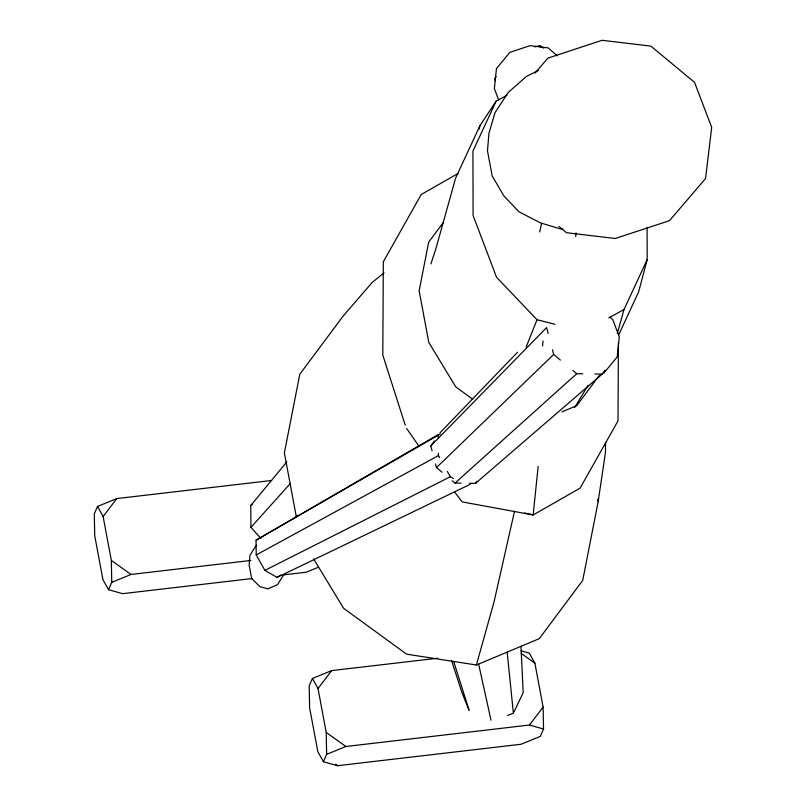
<?xml version="1.0" encoding="UTF-8"?>
<svg xmlns="http://www.w3.org/2000/svg" width="806" height="806" viewBox="0 0 806 806"><rect width="100%" height="100%" fill="white"/><g stroke="black" fill="none" stroke-linecap="round" stroke-linejoin="round"><path stroke-width="1.21" d="M618.434 342.5L618 420.903L580.098 488.154L533.159 514.953L462.241 501.916L454.534 491.982M605.558 442.353L605.467 452.287L598.163 501.654L582.728 580.37L539.264 638.674L476.406 665.01L406.577 654.17L343.618 608.298L313.675 558.991M575.716 236.591L576.008 232.863M538.146 466.513L533.159 514.953L524.595 512.969M542.549 345.945L543.073 340.948M514.5 511.306L494.068 601.75L476.406 665.01M539.647 231.937L541.622 223.393M647.107 227.443L647.178 259.663L638.624 291.933L618.514 335.225M617.295 333.543L623.995 309.564L647.178 259.663M478.966 129.131L480.013 125.535L496.123 101.193L507.014 95.249M430.928 263.864L435.975 248.379L455.672 177.935L480.013 125.535M526.147 347.033L537.028 319.73L496.556 277.264L473.092 215.534L472.941 151.085L496.123 101.193M271.622 480.487L116.81 498.571L97.546 506.43L94.312 513.815L94.725 535.708L102.946 579.645L108.518 589.71L122.623 593.669L252.469 578.507M108.518 589.71L111.752 582.315L111.339 560.432L103.118 516.495L97.546 506.43M437.819 658.21L331.699 670.602L312.426 678.461L309.202 685.846L309.605 707.739L317.836 751.676L323.408 761.741L337.513 765.7L521.039 744.26L540.302 736.402L543.536 729.017L543.123 707.124L534.902 663.197L529.33 653.132L521.099 650.815M323.408 761.741L326.632 754.345L326.229 732.463L318.007 688.525L312.426 678.461M513.896 712.161L523.205 692.666L520.968 646.14M574.587 407.564L588.178 385.288M496.083 76.489L494.753 78.615L495.267 81.013M256.338 545.219L249.9 555.334L249.175 565.238L251.674 578.567L259.995 586.687L267.914 588.874L277.516 584.642L283.944 574.527M432.076 450.755L430.817 445.96L434.313 440.932M439.895 432.893L517.563 352.222M469.485 483.288L475.52 483.378L476.91 481.373M475.52 483.378L602.193 374.095L604.943 370.156M443.612 222.103L428.681 242.132L419.14 290.805L428.812 342.469L455.783 386.88L472.749 399.242M599.15 375.616L576.764 405.66L561.893 411.886M103.118 516.495L116.81 498.571M318.007 688.525L331.699 670.602M326.632 754.345L345.905 746.487L529.431 725.047L543.123 707.124M603.835 373.148L617.184 356.967L619.3 336.979L612.812 319.68L610.071 317.282M260.882 538.448L250.938 527.346L250.767 505.523L286.835 461.858M535.053 73.104L547.868 58.133L602.102 40.3L650.885 46.103L694.55 82.383L711.688 127.368L705.542 178.549L669.484 220.663L615.25 238.495L566.467 232.692L558.88 226.385M250.938 527.346L290.492 483.338M430.817 445.96L546.619 327.568L548.151 333.412M293.696 518.812L297.303 515.336M442.051 472.225L436.499 467.581L553.682 354.449L552.453 349.774M452.237 480.749L455.017 483.076L576.703 373.722L582.768 373.813M250.767 505.523L252.59 503.962M384.059 272.952L372.261 282.352L343.255 315.912L299.802 374.216L284.367 452.932L296.326 516.817M470.15 484.335L277.052 577.408L264.902 570.366L256.207 554.951L256.066 540.181L437.849 434.797M256.066 540.181L440.328 434.011M277.052 577.408L280.82 574.98M458.332 173.32L421.226 194.518L383.324 261.769L382.81 355.103L405.237 425.165M608.742 317.886L623.995 309.564M256.207 554.951L438.424 455.602L438.393 453.224M264.902 570.366L450.332 476.729L453.456 478.542M538.438 70.424L526.338 76.499L508.052 92.619L495.025 112.689L488.93 133.312L487.489 150.883L492.184 175.96L503.891 195.898L518.883 211.736L540.332 222.839L560.241 228.864L562.739 228.813M111.752 582.315L131.015 574.456L250.868 560.462M318.612 567.142L306.149 572.23L283.672 574.859M507.558 715.406L513.382 713.239L507.175 652.245M534.821 46.909L539.637 45.68L543.778 48.199M594.909 373.994L602.193 374.095M455.017 483.076L461.042 483.167M537.028 319.73L554.971 324.274M529.431 725.047L543.536 729.017M521.129 653.374L534.902 663.197M111.339 560.432L131.015 574.456M326.229 732.463L345.905 746.487M335.538 764.3L337.513 765.7M553.682 354.449L560.402 360.07M572.865 370.508L576.703 373.722M557.329 55.896L548.201 47.897L530.016 45.67L509.825 52.38L496.476 68.57L494.37 88.549L498.692 100.085M539.637 45.68L541.34 47.504M419.039 446.312L406.677 428.52M438.424 455.602L439.613 457.717M447.36 471.45L450.332 476.729M468.931 710.177L461.626 691.619L451.562 660.497M453.647 661.353L469.082 710.116M435.552 463.974L436.499 467.581M478.653 664.174L491.005 720.232M597.699 499.196L598.163 501.654M438.212 435.371L438.242 437.749"/></g></svg>
